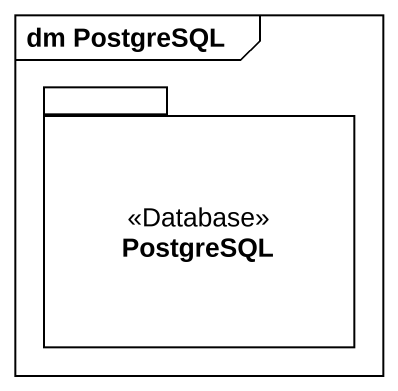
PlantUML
@startuml
mainframe dm PostgreSQL
package PostgreSQL <<Database>> {
}
@enduml
